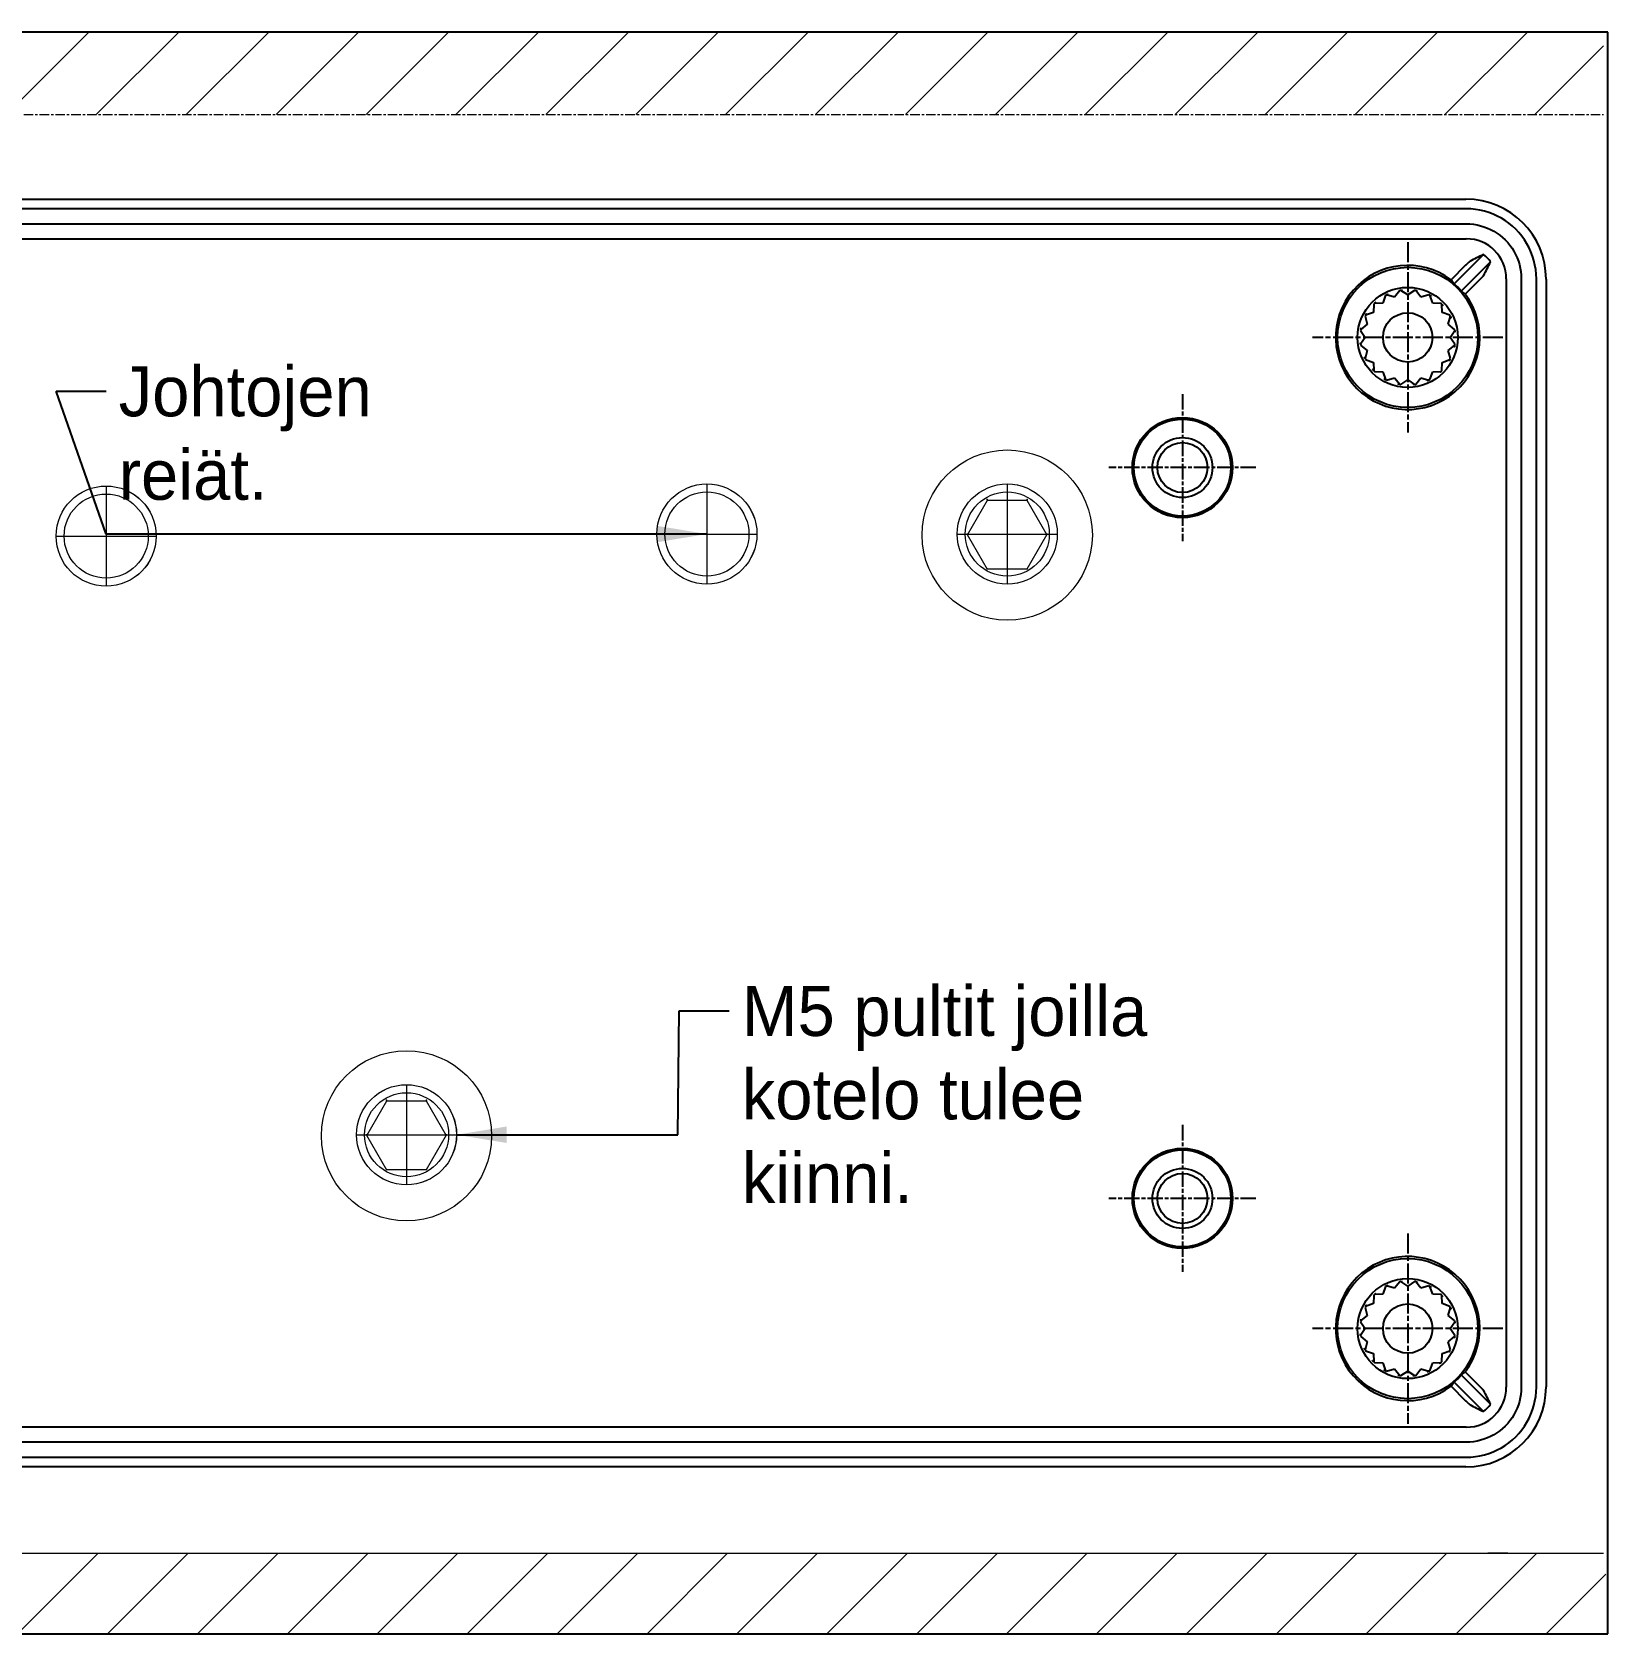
# Model space of a CAD drawing. Header units: millimetres. Extents: x -784753 to 2894, y -738 to 77802.
# Drawn here: x 1931 to 2009.7, y 107.3 to 187.3 of the extents above; entities that cross this region are included whole.
import ezdxf

# ---------------------------------------------------------------- set-up
doc = ezdxf.new("R2010")
doc.units = ezdxf.units.MM
doc.linetypes.add('CHAIN', pattern=[0.7087, 0.4724, -0.0591, 0.1181, -0.0591])
doc.layers.add('Comments', color=50, linetype='Continuous')
doc.layers.add('Hatch (ANSI)', color=9, linetype='Continuous', lineweight=9)
doc.dimstyles.new('ISO-25', dxfattribs={"dimtxt": 2.5, "dimasz": 2.5, "dimexe": 1.25, "dimexo": 0.625, "dimtad": 1, "dimtxsty": 'Standard', "dimcen": 2.5, "dimadec": 0, "dimazin": 0, "dimtfac": 1, "dimtmove": 0, "dimatfit": 3, "dimfxl": 0, "dimarcsym": 0})

# ---------------------------------------------------------------- blocks, each defined once
blk = doc.blocks.new('HAMMOND-1591XXBTBU-TOPS')
for p, q in [((991.299, 32.058), (1097.12, 32.058)), ((1097.137, 31.575), (991.281, 31.575)), ((991.284, 30.824), (1097.135, 30.824)), ((991.284, 30.074), (1097.135, 30.074)), ((1096.523, 27.825), (1097.989, 29.291)), ((1098.351, 28.93), (1096.885, 27.464)), ((1096.375, 28.023), (1097.119, 28.767)), ((1097.826, 28.06), (1097.082, 27.316)), ((1099.133, 28.075), (1099.133, -27.276)), ((1099.883, 28.075), (1099.883, -27.276)), ((1100.635, -27.278), (1100.635, 28.078)), ((1101.117, 28.06), (1101.117, -27.261)), ((1093.106, 27.253), (1092.963, 26.866)), ((1093.554, 27.167), (1093.156, 27.279)), ((1093.81, 27.491), (1093.554, 27.167)), ((1094.209, 27.271), (1093.866, 27.5)), ((1094.553, 27.5), (1094.209, 27.271)), ((1094.865, 27.167), (1094.609, 27.491)), ((1095.262, 27.279), (1094.865, 27.167)), ((1095.456, 26.866), (1095.313, 27.253)), ((1092.51, 26.809), (1092.493, 26.396)), ((1092.963, 26.866), (1092.55, 26.849)), ((1095.868, 26.849), (1095.456, 26.866)), ((1095.925, 26.396), (1095.908, 26.809)), ((1092.192, 25.805), (1091.868, 25.549)), ((1092.081, 26.203), (1092.192, 25.805)), ((1092.493, 26.396), (1092.106, 26.253)), ((1096.312, 26.253), (1095.925, 26.396)), ((1096.226, 25.805), (1096.338, 26.203)), ((1096.55, 25.549), (1096.226, 25.805)), ((1091.859, 25.493), (1092.088, 25.15)), ((1092.088, 25.15), (1091.859, 24.806)), ((1096.33, 25.15), (1096.559, 25.493)), ((1096.559, 24.806), (1096.33, 25.15)), ((1091.868, 24.75), (1092.192, 24.494)), ((1092.192, 24.494), (1092.081, 24.097)), ((1092.106, 24.046), (1092.493, 23.903)), ((1095.925, 23.903), (1096.312, 24.046)), ((1096.226, 24.494), (1096.55, 24.75)), ((1096.338, 24.097), (1096.226, 24.494)), ((1092.493, 23.903), (1092.51, 23.491)), ((1092.55, 23.451), (1092.963, 23.434)), ((1092.963, 23.434), (1093.106, 23.047)), ((1095.313, 23.047), (1095.456, 23.434)), ((1095.456, 23.434), (1095.868, 23.451)), ((1095.908, 23.491), (1095.925, 23.903)), ((1093.156, 23.021), (1093.554, 23.133)), ((1093.554, 23.133), (1093.81, 22.809)), ((1093.866, 22.8), (1094.209, 23.029)), ((1094.209, 23.029), (1094.553, 22.8)), ((1094.609, 22.809), (1094.865, 23.133)), ((1094.865, 23.133), (1095.262, 23.021)), ((1093.106, -22.247), (1092.963, -22.634)), ((1093.554, -22.333), (1093.156, -22.221)), ((1093.81, -22.009), (1093.554, -22.333)), ((1094.209, -22.229), (1093.866, -22)), ((1094.553, -22), (1094.209, -22.229)), ((1094.865, -22.333), (1094.609, -22.009)), ((1095.262, -22.221), (1094.865, -22.333)), ((1095.456, -22.634), (1095.313, -22.247)), ((1092.493, -23.104), (1092.106, -23.247)), ((1092.51, -22.691), (1092.493, -23.104)), ((1092.963, -22.634), (1092.55, -22.651)), ((1095.868, -22.651), (1095.456, -22.634)), ((1095.925, -23.104), (1095.908, -22.691)), ((1096.312, -23.247), (1095.925, -23.104)), ((1092.192, -23.695), (1091.868, -23.951)), ((1092.081, -23.297), (1092.192, -23.695)), ((1096.226, -23.695), (1096.338, -23.297)), ((1096.55, -23.951), (1096.226, -23.695)), ((1091.859, -24.007), (1092.088, -24.35)), ((1092.088, -24.35), (1091.859, -24.694)), ((1091.868, -24.75), (1092.192, -25.006)), ((1096.226, -25.006), (1096.55, -24.75)), ((1096.33, -24.35), (1096.559, -24.007)), ((1096.559, -24.694), (1096.33, -24.35)), ((1092.192, -25.006), (1092.081, -25.403)), ((1092.106, -25.454), (1092.493, -25.597)), ((1092.493, -25.597), (1092.51, -26.009)), ((1095.908, -26.009), (1095.925, -25.597)), ((1095.925, -25.597), (1096.312, -25.454)), ((1096.338, -25.403), (1096.226, -25.006)), ((1092.55, -26.049), (1092.963, -26.066)), ((1092.963, -26.066), (1093.106, -26.453)), ((1093.156, -26.479), (1093.554, -26.367)), ((1093.554, -26.367), (1093.81, -26.691)), ((1094.609, -26.691), (1094.865, -26.367)), ((1094.865, -26.367), (1095.262, -26.479)), ((1095.313, -26.453), (1095.456, -26.066)), ((1095.456, -26.066), (1095.868, -26.049)), ((1093.866, -26.7), (1094.209, -26.471)), ((1094.209, -26.471), (1094.553, -26.7)), ((1097.989, -28.492), (1096.523, -27.026)), ((1096.885, -26.664), (1098.351, -28.13)), ((1097.082, -26.516), (1097.826, -27.26)), ((1097.119, -27.967), (1096.375, -27.223)), ((1097.135, -29.274), (991.284, -29.274)), ((1097.135, -30.024), (991.284, -30.024)), ((991.281, -30.776), (1097.137, -30.776)), ((1097.12, -31.258), (991.299, -31.258))]:
    blk.add_line(p, q)
at = {"linetype": 'CHAIN', "ltscale": 2.110896}
for p, q in [((1094.209, 29.9), (1094.209, 20.4)), ((1098.959, 25.15), (1089.459, 25.15)), ((1094.209, -19.6), (1094.209, -29.1)), ((1098.959, -24.35), (1089.459, -24.35))]:
    blk.add_line(p, q, dxfattribs=at)
at = {"linetype": 'CHAIN', "ltscale": 1.631568}
for p, q in [((1082.959, 22.321), (1082.959, 14.979)), ((1086.631, 18.65), (1079.288, 18.65)), ((1082.959, -14.179), (1082.959, -21.522)), ((1086.631, -17.85), (1079.288, -17.85))]:
    blk.add_line(p, q, dxfattribs=at)
at = {"color": 0, "lineweight": 0}
for p, q in [((1029.209, 17.728), (1029.209, 12.728)), ((1059.209, 17.83), (1059.209, 12.83)), ((1074.209, 17.83), (1074.209, 12.83)), ((1026.709, 15.228), (1031.709, 15.228)), ((1056.709, 15.33), (1061.709, 15.33)), ((1071.709, 15.33), (1076.709, 15.33)), ((1044.209, -12.17), (1044.209, -17.17)), ((1041.709, -14.67), (1046.709, -14.67))]:
    blk.add_line(p, q, dxfattribs=at)
at = {"flags": 128}
for points in [[(1100.635, 28.078), (1100.627, 28.306), (1100.604, 28.534), (1100.565, 28.76), (1100.513, 28.983), (1100.445, 29.202), (1100.365, 29.416), (1100.27, 29.625), (1100.163, 29.827), (1100.043, 30.021), (1099.91, 30.207), (1099.766, 30.384), (1099.611, 30.551), (1099.444, 30.707), (1099.267, 30.851), (1099.081, 30.983), (1098.886, 31.103), (1098.684, 31.211), (1098.475, 31.305), (1098.261, 31.386), (1098.042, 31.453), (1097.819, 31.506), (1097.594, 31.544), (1097.366, 31.567), (1097.137, 31.575)], [(1097.135, 30.824), (1097.314, 30.818), (1097.493, 30.8), (1097.671, 30.769), (1097.846, 30.728), (1098.018, 30.675), (1098.186, 30.612), (1098.35, 30.538), (1098.509, 30.453), (1098.662, 30.359), (1098.808, 30.255), (1098.947, 30.141), (1099.079, 30.019), (1099.201, 29.888), (1099.314, 29.749), (1099.418, 29.602), (1099.513, 29.45), (1099.597, 29.291), (1099.671, 29.127), (1099.735, 28.958), (1099.787, 28.786), (1099.829, 28.611), (1099.859, 28.434), (1099.877, 28.255), (1099.883, 28.075)], [(1097.119, 28.767), (1097.131, 28.778), (1097.142, 28.79), (1097.153, 28.801), (1097.165, 28.812), (1097.176, 28.823), (1097.187, 28.834), (1097.197, 28.844), (1097.208, 28.855), (1097.218, 28.865), (1097.228, 28.874), (1097.237, 28.883), (1097.246, 28.892), (1097.254, 28.9), (1097.262, 28.907), (1097.269, 28.915), (1097.276, 28.921), (1097.282, 28.927), (1097.288, 28.932), (1097.293, 28.936), (1097.297, 28.94), (1097.3, 28.943), (1097.303, 28.945), (1097.305, 28.947), (1097.306, 28.948)], [(1098.007, 28.247), (1098.007, 28.245), (1098.005, 28.243), (1098.003, 28.241), (1098, 28.237), (1097.996, 28.233), (1097.991, 28.228), (1097.986, 28.223), (1097.98, 28.217), (1097.974, 28.21), (1097.967, 28.203), (1097.959, 28.195), (1097.951, 28.186), (1097.943, 28.177), (1097.934, 28.168), (1097.924, 28.158), (1097.914, 28.148), (1097.904, 28.138), (1097.893, 28.127), (1097.883, 28.116), (1097.872, 28.105), (1097.86, 28.094), (1097.849, 28.083), (1097.838, 28.071), (1097.826, 28.06)], [(1093.156, 27.279), (1093.159, 27.28), (1093.162, 27.282), (1093.166, 27.283), (1093.169, 27.284), (1093.172, 27.286), (1093.175, 27.287), (1093.178, 27.289), (1093.181, 27.29), (1093.184, 27.292), (1093.187, 27.293), (1093.19, 27.295), (1093.193, 27.296), (1093.196, 27.298), (1093.199, 27.299), (1093.202, 27.301), (1093.205, 27.302), (1093.208, 27.303), (1093.211, 27.305), (1093.214, 27.306), (1093.218, 27.308), (1093.221, 27.309), (1093.224, 27.31), (1093.227, 27.312), (1093.23, 27.313)], [(1093.866, 27.5), (1093.869, 27.5), (1093.872, 27.501), (1093.876, 27.501), (1093.879, 27.502), (1093.883, 27.502), (1093.886, 27.503), (1093.889, 27.503), (1093.893, 27.503), (1093.896, 27.504), (1093.899, 27.504), (1093.903, 27.505), (1093.906, 27.505), (1093.909, 27.506), (1093.913, 27.506), (1093.916, 27.506), (1093.919, 27.507), (1093.923, 27.507), (1093.926, 27.508), (1093.93, 27.508), (1093.933, 27.509), (1093.936, 27.509), (1093.94, 27.509), (1093.943, 27.51), (1093.946, 27.51)], [(1094.609, 27.491), (1094.612, 27.49), (1094.615, 27.49), (1094.619, 27.489), (1094.622, 27.489), (1094.625, 27.488), (1094.629, 27.487), (1094.632, 27.487), (1094.635, 27.486), (1094.639, 27.486), (1094.642, 27.485), (1094.645, 27.484), (1094.649, 27.484), (1094.652, 27.483), (1094.655, 27.482), (1094.659, 27.482), (1094.662, 27.481), (1094.665, 27.48), (1094.669, 27.48), (1094.672, 27.479), (1094.675, 27.478), (1094.679, 27.478), (1094.682, 27.477), (1094.685, 27.476), (1094.689, 27.476)], [(1095.313, 27.253), (1095.316, 27.251), (1095.319, 27.25), (1095.322, 27.248), (1095.325, 27.246), (1095.328, 27.245), (1095.331, 27.243), (1095.334, 27.242), (1095.337, 27.24), (1095.34, 27.238), (1095.342, 27.237), (1095.345, 27.235), (1095.348, 27.234), (1095.351, 27.232), (1095.354, 27.23), (1095.357, 27.229), (1095.36, 27.227), (1095.363, 27.225), (1095.366, 27.224), (1095.369, 27.222), (1095.372, 27.22), (1095.375, 27.219), (1095.378, 27.217), (1095.381, 27.215), (1095.384, 27.214)], [(1092.55, 26.849), (1092.553, 26.851), (1092.555, 26.854), (1092.557, 26.856), (1092.56, 26.858), (1092.562, 26.861), (1092.565, 26.863), (1092.567, 26.865), (1092.57, 26.868), (1092.572, 26.87), (1092.575, 26.872), (1092.577, 26.875), (1092.579, 26.877), (1092.582, 26.879), (1092.584, 26.882), (1092.587, 26.884), (1092.589, 26.886), (1092.592, 26.889), (1092.594, 26.891), (1092.597, 26.893), (1092.599, 26.896), (1092.602, 26.898), (1092.604, 26.9), (1092.607, 26.902), (1092.609, 26.905)], [(1095.908, 26.809), (1095.911, 26.807), (1095.913, 26.804), (1095.916, 26.802), (1095.918, 26.799), (1095.92, 26.797), (1095.923, 26.794), (1095.925, 26.792), (1095.927, 26.789), (1095.93, 26.787), (1095.932, 26.785), (1095.934, 26.782), (1095.937, 26.78), (1095.939, 26.777), (1095.941, 26.775), (1095.944, 26.772), (1095.946, 26.77), (1095.948, 26.767), (1095.951, 26.765), (1095.953, 26.762), (1095.955, 26.76), (1095.957, 26.757), (1095.96, 26.755), (1095.962, 26.752), (1095.964, 26.75)], [(1091.868, 25.549), (1091.869, 25.553), (1091.869, 25.556), (1091.87, 25.559), (1091.871, 25.563), (1091.871, 25.566), (1091.872, 25.569), (1091.872, 25.573), (1091.873, 25.576), (1091.874, 25.579), (1091.874, 25.583), (1091.875, 25.586), (1091.875, 25.589), (1091.876, 25.593), (1091.877, 25.596), (1091.877, 25.599), (1091.878, 25.603), (1091.879, 25.606), (1091.879, 25.609), (1091.88, 25.612), (1091.881, 25.616), (1091.881, 25.619), (1091.882, 25.622), (1091.883, 25.626), (1091.883, 25.629)], [(1092.106, 26.253), (1092.108, 26.256), (1092.109, 26.259), (1092.111, 26.262), (1092.113, 26.265), (1092.114, 26.268), (1092.116, 26.271), (1092.117, 26.274), (1092.119, 26.277), (1092.121, 26.28), (1092.122, 26.283), (1092.124, 26.286), (1092.125, 26.289), (1092.127, 26.292), (1092.129, 26.295), (1092.13, 26.298), (1092.132, 26.301), (1092.134, 26.304), (1092.135, 26.307), (1092.137, 26.31), (1092.139, 26.313), (1092.14, 26.316), (1092.142, 26.319), (1092.144, 26.321), (1092.145, 26.324)], [(1096.338, 26.203), (1096.34, 26.2), (1096.341, 26.197), (1096.343, 26.194), (1096.344, 26.19), (1096.345, 26.187), (1096.347, 26.184), (1096.348, 26.181), (1096.35, 26.178), (1096.351, 26.175), (1096.353, 26.172), (1096.354, 26.169), (1096.356, 26.166), (1096.357, 26.163), (1096.359, 26.16), (1096.36, 26.157), (1096.362, 26.154), (1096.363, 26.151), (1096.364, 26.148), (1096.366, 26.145), (1096.367, 26.142), (1096.369, 26.138), (1096.37, 26.135), (1096.371, 26.132), (1096.373, 26.129)], [(1091.859, 24.806), (1091.859, 24.81), (1091.858, 24.813), (1091.858, 24.816), (1091.857, 24.82), (1091.857, 24.823), (1091.857, 24.826), (1091.856, 24.83), (1091.856, 24.833), (1091.855, 24.836), (1091.855, 24.84), (1091.854, 24.843), (1091.854, 24.846), (1091.853, 24.85), (1091.853, 24.853), (1091.853, 24.857), (1091.852, 24.86), (1091.852, 24.863), (1091.851, 24.867), (1091.851, 24.87), (1091.851, 24.873), (1091.85, 24.877), (1091.85, 24.88), (1091.849, 24.883), (1091.849, 24.887)], [(1096.559, 25.493), (1096.56, 25.49), (1096.56, 25.487), (1096.561, 25.483), (1096.561, 25.48), (1096.562, 25.477), (1096.562, 25.473), (1096.563, 25.47), (1096.563, 25.466), (1096.563, 25.463), (1096.564, 25.46), (1096.564, 25.456), (1096.565, 25.453), (1096.565, 25.45), (1096.566, 25.446), (1096.566, 25.443), (1096.566, 25.44), (1096.567, 25.436), (1096.567, 25.433), (1096.568, 25.429), (1096.568, 25.426), (1096.568, 25.423), (1096.569, 25.419), (1096.569, 25.416), (1096.57, 25.413)], [(1092.081, 24.097), (1092.079, 24.1), (1092.078, 24.103), (1092.076, 24.106), (1092.075, 24.109), (1092.073, 24.112), (1092.072, 24.115), (1092.07, 24.118), (1092.069, 24.121), (1092.067, 24.124), (1092.066, 24.127), (1092.064, 24.13), (1092.063, 24.133), (1092.061, 24.137), (1092.06, 24.14), (1092.058, 24.143), (1092.057, 24.146), (1092.056, 24.149), (1092.054, 24.152), (1092.053, 24.155), (1092.051, 24.158), (1092.05, 24.161), (1092.049, 24.164), (1092.047, 24.167), (1092.046, 24.17)], [(1096.312, 24.046), (1096.311, 24.043), (1096.309, 24.04), (1096.308, 24.037), (1096.306, 24.034), (1096.304, 24.031), (1096.303, 24.028), (1096.301, 24.025), (1096.3, 24.023), (1096.298, 24.02), (1096.296, 24.017), (1096.295, 24.014), (1096.293, 24.011), (1096.292, 24.008), (1096.29, 24.005), (1096.288, 24.002), (1096.287, 23.999), (1096.285, 23.996), (1096.283, 23.993), (1096.282, 23.99), (1096.28, 23.987), (1096.278, 23.984), (1096.277, 23.981), (1096.275, 23.978), (1096.273, 23.975)], [(1096.55, 24.75), (1096.55, 24.747), (1096.549, 24.744), (1096.549, 24.74), (1096.548, 24.737), (1096.547, 24.734), (1096.547, 24.73), (1096.546, 24.727), (1096.546, 24.724), (1096.545, 24.72), (1096.544, 24.717), (1096.544, 24.714), (1096.543, 24.71), (1096.543, 24.707), (1096.542, 24.704), (1096.541, 24.7), (1096.541, 24.697), (1096.54, 24.694), (1096.539, 24.69), (1096.539, 24.687), (1096.538, 24.684), (1096.537, 24.68), (1096.537, 24.677), (1096.536, 24.674), (1096.535, 24.67)], [(1092.51, 23.491), (1092.508, 23.493), (1092.505, 23.495), (1092.503, 23.498), (1092.501, 23.5), (1092.498, 23.503), (1092.496, 23.505), (1092.494, 23.508), (1092.491, 23.51), (1092.489, 23.513), (1092.487, 23.515), (1092.484, 23.517), (1092.482, 23.52), (1092.48, 23.522), (1092.477, 23.525), (1092.475, 23.527), (1092.473, 23.53), (1092.47, 23.532), (1092.468, 23.535), (1092.466, 23.537), (1092.463, 23.54), (1092.461, 23.542), (1092.459, 23.545), (1092.457, 23.547), (1092.454, 23.55)], [(1095.868, 23.451), (1095.866, 23.448), (1095.864, 23.446), (1095.861, 23.443), (1095.859, 23.441), (1095.856, 23.439), (1095.854, 23.436), (1095.851, 23.434), (1095.849, 23.432), (1095.847, 23.429), (1095.844, 23.427), (1095.842, 23.425), (1095.839, 23.422), (1095.837, 23.42), (1095.834, 23.418), (1095.832, 23.415), (1095.829, 23.413), (1095.827, 23.411), (1095.824, 23.409), (1095.822, 23.406), (1095.819, 23.404), (1095.817, 23.402), (1095.814, 23.399), (1095.812, 23.397), (1095.809, 23.395)], [(1093.106, 23.047), (1093.103, 23.048), (1093.1, 23.05), (1093.097, 23.051), (1093.094, 23.053), (1093.091, 23.055), (1093.088, 23.056), (1093.085, 23.058), (1093.082, 23.059), (1093.079, 23.061), (1093.076, 23.063), (1093.073, 23.064), (1093.07, 23.066), (1093.067, 23.068), (1093.064, 23.069), (1093.061, 23.071), (1093.058, 23.072), (1093.055, 23.074), (1093.052, 23.076), (1093.049, 23.077), (1093.046, 23.079), (1093.043, 23.081), (1093.041, 23.082), (1093.038, 23.084), (1093.035, 23.086)], [(1093.81, 22.809), (1093.806, 22.809), (1093.803, 22.81), (1093.8, 22.81), (1093.796, 22.811), (1093.793, 22.812), (1093.79, 22.812), (1093.786, 22.813), (1093.783, 22.813), (1093.78, 22.814), (1093.776, 22.815), (1093.773, 22.815), (1093.77, 22.816), (1093.766, 22.817), (1093.763, 22.817), (1093.76, 22.818), (1093.757, 22.818), (1093.753, 22.819), (1093.75, 22.82), (1093.747, 22.82), (1093.743, 22.821), (1093.74, 22.822), (1093.737, 22.822), (1093.733, 22.823), (1093.73, 22.824)], [(1094.553, 22.8), (1094.549, 22.799), (1094.546, 22.799), (1094.543, 22.798), (1094.539, 22.798), (1094.536, 22.797), (1094.533, 22.797), (1094.529, 22.797), (1094.526, 22.796), (1094.523, 22.796), (1094.519, 22.795), (1094.516, 22.795), (1094.513, 22.794), (1094.509, 22.794), (1094.506, 22.793), (1094.502, 22.793), (1094.499, 22.793), (1094.496, 22.792), (1094.492, 22.792), (1094.489, 22.791), (1094.486, 22.791), (1094.482, 22.791), (1094.479, 22.79), (1094.476, 22.79), (1094.472, 22.789)], [(1095.262, 23.021), (1095.259, 23.02), (1095.256, 23.018), (1095.253, 23.017), (1095.25, 23.015), (1095.247, 23.014), (1095.244, 23.012), (1095.241, 23.011), (1095.238, 23.009), (1095.235, 23.008), (1095.232, 23.006), (1095.229, 23.005), (1095.226, 23.003), (1095.223, 23.002), (1095.219, 23), (1095.216, 22.999), (1095.213, 22.998), (1095.21, 22.996), (1095.207, 22.995), (1095.204, 22.993), (1095.201, 22.992), (1095.198, 22.99), (1095.195, 22.989), (1095.192, 22.988), (1095.189, 22.986)], [(1093.156, -22.221), (1093.159, -22.22), (1093.162, -22.218), (1093.166, -22.217), (1093.169, -22.216), (1093.172, -22.214), (1093.175, -22.213), (1093.178, -22.211), (1093.181, -22.21), (1093.184, -22.208), (1093.187, -22.207), (1093.19, -22.205), (1093.193, -22.204), (1093.196, -22.202), (1093.199, -22.201), (1093.202, -22.199), (1093.205, -22.198), (1093.208, -22.197), (1093.211, -22.195), (1093.214, -22.194), (1093.218, -22.192), (1093.221, -22.191), (1093.224, -22.19), (1093.227, -22.188), (1093.23, -22.187)], [(1093.866, -22), (1093.869, -22), (1093.872, -21.999), (1093.876, -21.999), (1093.879, -21.998), (1093.883, -21.998), (1093.886, -21.997), (1093.889, -21.997), (1093.893, -21.997), (1093.896, -21.996), (1093.899, -21.996), (1093.903, -21.995), (1093.906, -21.995), (1093.909, -21.994), (1093.913, -21.994), (1093.916, -21.994), (1093.919, -21.993), (1093.923, -21.993), (1093.926, -21.992), (1093.93, -21.992), (1093.933, -21.991), (1093.936, -21.991), (1093.94, -21.991), (1093.943, -21.99), (1093.946, -21.99)], [(1094.609, -22.009), (1094.612, -22.01), (1094.615, -22.01), (1094.619, -22.011), (1094.622, -22.011), (1094.625, -22.012), (1094.629, -22.013), (1094.632, -22.013), (1094.635, -22.014), (1094.639, -22.014), (1094.642, -22.015), (1094.645, -22.016), (1094.649, -22.016), (1094.652, -22.017), (1094.655, -22.018), (1094.659, -22.018), (1094.662, -22.019), (1094.665, -22.02), (1094.669, -22.02), (1094.672, -22.021), (1094.675, -22.022), (1094.679, -22.022), (1094.682, -22.023), (1094.685, -22.024), (1094.689, -22.024)], [(1095.313, -22.247), (1095.316, -22.249), (1095.319, -22.25), (1095.322, -22.252), (1095.325, -22.254), (1095.328, -22.255), (1095.331, -22.257), (1095.334, -22.258), (1095.337, -22.26), (1095.34, -22.262), (1095.342, -22.263), (1095.345, -22.265), (1095.348, -22.266), (1095.351, -22.268), (1095.354, -22.27), (1095.357, -22.271), (1095.36, -22.273), (1095.363, -22.275), (1095.366, -22.276), (1095.369, -22.278), (1095.372, -22.28), (1095.375, -22.281), (1095.378, -22.283), (1095.381, -22.285), (1095.384, -22.286)], [(1092.106, -23.247), (1092.108, -23.244), (1092.109, -23.241), (1092.111, -23.238), (1092.113, -23.235), (1092.114, -23.232), (1092.116, -23.229), (1092.117, -23.226), (1092.119, -23.223), (1092.121, -23.22), (1092.122, -23.217), (1092.124, -23.214), (1092.125, -23.211), (1092.127, -23.208), (1092.129, -23.205), (1092.13, -23.202), (1092.132, -23.199), (1092.134, -23.196), (1092.135, -23.193), (1092.137, -23.19), (1092.139, -23.187), (1092.14, -23.184), (1092.142, -23.181), (1092.144, -23.179), (1092.145, -23.176)], [(1092.55, -22.651), (1092.553, -22.649), (1092.555, -22.646), (1092.557, -22.644), (1092.56, -22.642), (1092.562, -22.639), (1092.565, -22.637), (1092.567, -22.635), (1092.57, -22.632), (1092.572, -22.63), (1092.575, -22.628), (1092.577, -22.625), (1092.579, -22.623), (1092.582, -22.621), (1092.584, -22.618), (1092.587, -22.616), (1092.589, -22.614), (1092.592, -22.611), (1092.594, -22.609), (1092.597, -22.607), (1092.599, -22.604), (1092.602, -22.602), (1092.604, -22.6), (1092.607, -22.598), (1092.609, -22.595)], [(1095.908, -22.691), (1095.911, -22.693), (1095.913, -22.696), (1095.916, -22.698), (1095.918, -22.701), (1095.92, -22.703), (1095.923, -22.706), (1095.925, -22.708), (1095.927, -22.711), (1095.93, -22.713), (1095.932, -22.715), (1095.934, -22.718), (1095.937, -22.72), (1095.939, -22.723), (1095.941, -22.725), (1095.944, -22.728), (1095.946, -22.73), (1095.948, -22.733), (1095.951, -22.735), (1095.953, -22.738), (1095.955, -22.74), (1095.957, -22.743), (1095.96, -22.745), (1095.962, -22.748), (1095.964, -22.75)], [(1091.868, -23.951), (1091.869, -23.947), (1091.869, -23.944), (1091.87, -23.941), (1091.871, -23.937), (1091.871, -23.934), (1091.872, -23.931), (1091.872, -23.927), (1091.873, -23.924), (1091.874, -23.921), (1091.874, -23.917), (1091.875, -23.914), (1091.875, -23.911), (1091.876, -23.907), (1091.877, -23.904), (1091.877, -23.901), (1091.878, -23.897), (1091.879, -23.894), (1091.879, -23.891), (1091.88, -23.888), (1091.881, -23.884), (1091.881, -23.881), (1091.882, -23.878), (1091.883, -23.874), (1091.883, -23.871)], [(1096.338, -23.297), (1096.34, -23.3), (1096.341, -23.303), (1096.343, -23.306), (1096.344, -23.31), (1096.345, -23.313), (1096.347, -23.316), (1096.348, -23.319), (1096.35, -23.322), (1096.351, -23.325), (1096.353, -23.328), (1096.354, -23.331), (1096.356, -23.334), (1096.357, -23.337), (1096.359, -23.34), (1096.36, -23.343), (1096.362, -23.346), (1096.363, -23.349), (1096.364, -23.352), (1096.366, -23.355), (1096.367, -23.358), (1096.369, -23.362), (1096.37, -23.365), (1096.371, -23.368), (1096.373, -23.371)], [(1091.859, -24.694), (1091.859, -24.69), (1091.858, -24.687), (1091.858, -24.684), (1091.857, -24.68), (1091.857, -24.677), (1091.857, -24.674), (1091.856, -24.67), (1091.856, -24.667), (1091.855, -24.664), (1091.855, -24.66), (1091.854, -24.657), (1091.854, -24.654), (1091.853, -24.65), (1091.853, -24.647), (1091.853, -24.643), (1091.852, -24.64), (1091.852, -24.637), (1091.851, -24.633), (1091.851, -24.63), (1091.851, -24.627), (1091.85, -24.623), (1091.85, -24.62), (1091.849, -24.617), (1091.849, -24.613)], [(1096.55, -24.75), (1096.55, -24.753), (1096.549, -24.756), (1096.549, -24.76), (1096.548, -24.763), (1096.547, -24.766), (1096.547, -24.77), (1096.546, -24.773), (1096.546, -24.776), (1096.545, -24.78), (1096.544, -24.783), (1096.544, -24.786), (1096.543, -24.79), (1096.543, -24.793), (1096.542, -24.796), (1096.541, -24.8), (1096.541, -24.803), (1096.54, -24.806), (1096.539, -24.81), (1096.539, -24.813), (1096.538, -24.816), (1096.537, -24.82), (1096.537, -24.823), (1096.536, -24.826), (1096.535, -24.83)], [(1096.559, -24.007), (1096.56, -24.01), (1096.56, -24.013), (1096.561, -24.017), (1096.561, -24.02), (1096.562, -24.023), (1096.562, -24.027), (1096.563, -24.03), (1096.563, -24.034), (1096.563, -24.037), (1096.564, -24.04), (1096.564, -24.044), (1096.565, -24.047), (1096.565, -24.05), (1096.566, -24.054), (1096.566, -24.057), (1096.566, -24.06), (1096.567, -24.064), (1096.567, -24.067), (1096.568, -24.071), (1096.568, -24.074), (1096.568, -24.077), (1096.569, -24.081), (1096.569, -24.084), (1096.57, -24.087)], [(1092.081, -25.403), (1092.079, -25.4), (1092.078, -25.397), (1092.076, -25.394), (1092.075, -25.391), (1092.073, -25.388), (1092.072, -25.385), (1092.07, -25.382), (1092.069, -25.379), (1092.067, -25.376), (1092.066, -25.373), (1092.064, -25.37), (1092.063, -25.367), (1092.061, -25.363), (1092.06, -25.36), (1092.058, -25.357), (1092.057, -25.354), (1092.056, -25.351), (1092.054, -25.348), (1092.053, -25.345), (1092.051, -25.342), (1092.05, -25.339), (1092.049, -25.336), (1092.047, -25.333), (1092.046, -25.33)], [(1096.312, -25.454), (1096.311, -25.457), (1096.309, -25.46), (1096.308, -25.463), (1096.306, -25.466), (1096.304, -25.469), (1096.303, -25.472), (1096.301, -25.475), (1096.3, -25.477), (1096.298, -25.48), (1096.296, -25.483), (1096.295, -25.486), (1096.293, -25.489), (1096.292, -25.492), (1096.29, -25.495), (1096.288, -25.498), (1096.287, -25.501), (1096.285, -25.504), (1096.283, -25.507), (1096.282, -25.51), (1096.28, -25.513), (1096.278, -25.516), (1096.277, -25.519), (1096.275, -25.522), (1096.273, -25.525)], [(1092.51, -26.009), (1092.508, -26.007), (1092.505, -26.005), (1092.503, -26.002), (1092.501, -26), (1092.498, -25.997), (1092.496, -25.995), (1092.494, -25.992), (1092.491, -25.99), (1092.489, -25.987), (1092.487, -25.985), (1092.484, -25.983), (1092.482, -25.98), (1092.48, -25.978), (1092.477, -25.975), (1092.475, -25.973), (1092.473, -25.97), (1092.47, -25.968), (1092.468, -25.965), (1092.466, -25.963), (1092.463, -25.96), (1092.461, -25.958), (1092.459, -25.955), (1092.457, -25.953), (1092.454, -25.95)], [(1095.868, -26.049), (1095.866, -26.052), (1095.864, -26.054), (1095.861, -26.057), (1095.859, -26.059), (1095.856, -26.061), (1095.854, -26.064), (1095.851, -26.066), (1095.849, -26.068), (1095.847, -26.071), (1095.844, -26.073), (1095.842, -26.075), (1095.839, -26.078), (1095.837, -26.08), (1095.834, -26.082), (1095.832, -26.085), (1095.829, -26.087), (1095.827, -26.089), (1095.824, -26.091), (1095.822, -26.094), (1095.819, -26.096), (1095.817, -26.098), (1095.814, -26.101), (1095.812, -26.103), (1095.809, -26.105)], [(1093.106, -26.453), (1093.103, -26.452), (1093.1, -26.45), (1093.097, -26.449), (1093.094, -26.447), (1093.091, -26.445), (1093.088, -26.444), (1093.085, -26.442), (1093.082, -26.441), (1093.079, -26.439), (1093.076, -26.437), (1093.073, -26.436), (1093.07, -26.434), (1093.067, -26.432), (1093.064, -26.431), (1093.061, -26.429), (1093.058, -26.428), (1093.055, -26.426), (1093.052, -26.424), (1093.049, -26.423), (1093.046, -26.421), (1093.043, -26.419), (1093.041, -26.418), (1093.038, -26.416), (1093.035, -26.414)], [(1093.81, -26.691), (1093.806, -26.691), (1093.803, -26.69), (1093.8, -26.69), (1093.796, -26.689), (1093.793, -26.688), (1093.79, -26.688), (1093.786, -26.687), (1093.783, -26.687), (1093.78, -26.686), (1093.776, -26.685), (1093.773, -26.685), (1093.77, -26.684), (1093.766, -26.683), (1093.763, -26.683), (1093.76, -26.682), (1093.757, -26.682), (1093.753, -26.681), (1093.75, -26.68), (1093.747, -26.68), (1093.743, -26.679), (1093.74, -26.678), (1093.737, -26.678), (1093.733, -26.677), (1093.73, -26.676)], [(1094.553, -26.7), (1094.549, -26.701), (1094.546, -26.701), (1094.543, -26.702), (1094.539, -26.702), (1094.536, -26.703), (1094.533, -26.703), (1094.529, -26.703), (1094.526, -26.704), (1094.523, -26.704), (1094.519, -26.705), (1094.516, -26.705), (1094.513, -26.706), (1094.509, -26.706), (1094.506, -26.707), (1094.502, -26.707), (1094.499, -26.707), (1094.496, -26.708), (1094.492, -26.708), (1094.489, -26.709), (1094.486, -26.709), (1094.482, -26.709), (1094.479, -26.71), (1094.476, -26.71), (1094.472, -26.711)], [(1095.262, -26.479), (1095.259, -26.48), (1095.256, -26.482), (1095.253, -26.483), (1095.25, -26.485), (1095.247, -26.486), (1095.244, -26.488), (1095.241, -26.489), (1095.238, -26.491), (1095.235, -26.492), (1095.232, -26.494), (1095.229, -26.495), (1095.226, -26.497), (1095.223, -26.498), (1095.219, -26.5), (1095.216, -26.501), (1095.213, -26.502), (1095.21, -26.504), (1095.207, -26.505), (1095.204, -26.507), (1095.201, -26.508), (1095.198, -26.51), (1095.195, -26.511), (1095.192, -26.512), (1095.189, -26.514)], [(1097.306, -28.148), (1097.305, -28.148), (1097.303, -28.146), (1097.3, -28.144), (1097.297, -28.141), (1097.293, -28.137), (1097.288, -28.132), (1097.282, -28.127), (1097.276, -28.121), (1097.269, -28.115), (1097.262, -28.108), (1097.254, -28.1), (1097.246, -28.092), (1097.237, -28.084), (1097.228, -28.074), (1097.218, -28.065), (1097.208, -28.055), (1097.197, -28.045), (1097.187, -28.034), (1097.176, -28.024), (1097.165, -28.013), (1097.153, -28.001), (1097.142, -27.99), (1097.131, -27.979), (1097.119, -27.967)], [(1099.883, -27.276), (1099.877, -27.455), (1099.859, -27.634), (1099.829, -27.812), (1099.787, -27.987), (1099.735, -28.159), (1099.671, -28.327), (1099.597, -28.491), (1099.513, -28.65), (1099.418, -28.803), (1099.314, -28.949), (1099.201, -29.088), (1099.079, -29.219), (1098.947, -29.342), (1098.808, -29.455), (1098.662, -29.559), (1098.509, -29.654), (1098.35, -29.738), (1098.186, -29.812), (1098.018, -29.876), (1097.846, -29.928), (1097.671, -29.97), (1097.493, -30), (1097.314, -30.018), (1097.135, -30.024)], [(1097.137, -30.776), (1097.366, -30.768), (1097.594, -30.745), (1097.819, -30.706), (1098.042, -30.654), (1098.261, -30.586), (1098.475, -30.506), (1098.684, -30.411), (1098.886, -30.304), (1099.081, -30.184), (1099.267, -30.051), (1099.444, -29.907), (1099.611, -29.752), (1099.766, -29.585), (1099.91, -29.408), (1100.043, -29.222), (1100.163, -29.027), (1100.27, -28.825), (1100.365, -28.616), (1100.445, -28.402), (1100.513, -28.183), (1100.565, -27.96), (1100.604, -27.735), (1100.627, -27.507), (1100.635, -27.278)], [(1097.826, -27.26), (1097.838, -27.272), (1097.849, -27.283), (1097.86, -27.294), (1097.872, -27.306), (1097.883, -27.317), (1097.893, -27.328), (1097.904, -27.338), (1097.914, -27.349), (1097.924, -27.359), (1097.934, -27.369), (1097.943, -27.378), (1097.951, -27.387), (1097.959, -27.395), (1097.967, -27.403), (1097.974, -27.41), (1097.98, -27.417), (1097.986, -27.423), (1097.991, -27.429), (1097.996, -27.434), (1098, -27.438), (1098.003, -27.441), (1098.005, -27.444), (1098.007, -27.446), (1098.007, -27.447)]]:
    blk.add_lwpolyline(points, dxfattribs=at)
for centre, radius in [((1094.209, 25.15), 3.5), ((1094.209, 25.15), 2.5), ((1094.209, 25.15), 1.232), ((1082.959, 18.65), 2.5), ((1082.959, 18.65), 2.421), ((1082.959, 18.65), 1.5), ((1082.959, 18.65), 1.25), ((1082.959, -17.85), 2.5), ((1082.959, -17.85), 2.421), ((1082.959, -17.85), 1.5), ((1082.959, -17.85), 1.25), ((1094.209, -24.35), 3.5), ((1094.209, -24.35), 2.5), ((1094.209, -24.35), 1.232)]:
    blk.add_circle(centre, radius)
at = {"lineweight": 0}
for centre in [(1029.209, 15.228), (1059.209, 15.33), (1074.209, 15.33), (1044.209, -14.67)]:
    blk.add_circle(centre, 2.5, dxfattribs=at)
for centre, radius, start, end in [((1094.209, 25.15), 3.598, 52.98763, 37.01237), ((1094.209, 25.15), 2.375, 116.31711, 117.68289), ((1094.209, 25.15), 2.375, 98.31711, 99.68289), ((1094.209, 25.15), 2.375, 80.31711, 81.68289), ((1094.209, 25.15), 2.375, 62.31711, 63.68289), ((1094.209, 25.15), 3.537, 40.85556, 49.14444), ((1094.209, 25.15), 2.375, 134.31711, 135.68289), ((1094.209, 25.15), 2.375, 44.31711, 45.68289), ((1094.209, 25.15), 2.375, 152.31711, 153.68289), ((1094.209, 25.15), 2.375, 26.31711, 27.68289), ((1094.209, 25.15), 2.375, 170.31711, 171.68289), ((1094.209, 25.15), 2.375, 188.31711, 189.68289), ((1094.209, 25.15), 2.375, 8.31711, 9.68289), ((1094.209, 25.15), 2.375, 350.31711, 351.68289), ((1094.209, 25.15), 2.375, 206.31711, 207.68289), ((1094.209, 25.15), 2.375, 332.31711, 333.68289), ((1094.209, 25.15), 2.375, 224.31711, 225.68289), ((1094.209, 25.15), 2.375, 314.31711, 315.68289), ((1094.209, 25.15), 2.375, 242.31711, 243.68289), ((1094.209, 25.15), 2.375, 260.31711, 261.68289), ((1094.209, 25.15), 2.375, 278.31711, 279.68289), ((1094.209, 25.15), 2.375, 296.31711, 297.68289), ((1094.209, -24.35), 3.598, 322.98763, 307.01237), ((1094.209, -24.35), 2.375, 116.31711, 117.68289), ((1094.209, -24.35), 2.375, 98.31711, 99.68289), ((1094.209, -24.35), 2.375, 80.31711, 81.68289), ((1094.209, -24.35), 2.375, 62.31711, 63.68289), ((1094.209, -24.35), 2.375, 134.31711, 135.68289), ((1094.209, -24.35), 2.375, 44.31711, 45.68289), ((1094.209, -24.35), 2.375, 170.31711, 171.68289), ((1094.209, -24.35), 2.375, 152.31711, 153.68289), ((1094.209, -24.35), 2.375, 26.31711, 27.68289), ((1094.209, -24.35), 2.375, 8.31711, 9.68289), ((1094.209, -24.35), 2.375, 188.31711, 189.68289), ((1094.209, -24.35), 2.375, 350.31711, 351.68289), ((1094.209, -24.35), 2.375, 206.31711, 207.68289), ((1094.209, -24.35), 2.375, 332.31711, 333.68289), ((1094.209, -24.35), 2.375, 224.31711, 225.68289), ((1094.209, -24.35), 2.375, 314.31711, 315.68289), ((1094.209, -24.35), 2.375, 242.31711, 243.68289), ((1094.209, -24.35), 2.375, 260.31711, 261.68289), ((1094.209, -24.35), 2.375, 278.31711, 279.68289), ((1094.209, -24.35), 2.375, 296.31711, 297.68289), ((1094.209, -24.35), 3.537, 310.85556, 319.14444)]:
    blk.add_arc(centre, radius, start, end)
for centre, major_axis, ratio, start_param, end_param in [((1097.115, 28.055), (2.832, 2.832), 0.998783, 5.498396, 7.067974), ((1097.132, 28.073), (1.416, 1.416), 0.998783, 5.498396, 7.067974), ((1097.277, 28.217), (5.59, 2.895), 0.101071, 1.390934, 1.513304), ((1096.766, 27.706), (1.416, 1.416), 0.998783, 6.15502, 6.41135), ((1097.277, 28.217), (2.895, 5.59), 0.101071, 4.769881, 4.892251), ((1093.554, 25.805), (2.62, -2.62), 0.968252, 1.388819, 1.455529), ((1094.864, 24.495), (2.62, -2.62), 0.968252, 1.686063, 1.752774), ((1093.554, -25.005), (-2.62, -2.62), 0.968252, 1.686063, 1.752774), ((1094.864, -23.695), (2.62, 2.62), 0.968252, 4.530412, 4.597122), ((1097.115, -27.256), (2.832, -2.832), 0.998783, 5.498396, 7.067974), ((1097.132, -27.273), (1.416, -1.416), 0.998783, 5.498396, 7.067974), ((1097.277, -27.418), (2.895, -5.59), 0.101071, 1.390934, 1.513304), ((1097.277, -27.418), (5.59, -2.895), 0.101071, 4.769881, 4.892251), ((1096.766, -26.907), (1.416, -1.416), 0.998783, 6.15502, 6.41135)]:
    blk.add_ellipse(centre, major_axis=major_axis, ratio=ratio, start_param=start_param, end_param=end_param)
blk = doc.blocks.new('ALUMIINIPUTKI-80X80-LEFTS')
at = {"layer": 'Hatch (ANSI)', "lineweight": 0}
h = blk.add_hatch(dxfattribs=at)
h.set_pattern_fill('ANSI31', color=256, style=0)
h.set_pattern_definition([(45, (79.986, -162.3954), (-2.245064, 2.245064), [])])
h.paths.add_polyline_path([(1309.116, 94.089), (1309.116, 89.969), (1429.116, 89.969), (1429.116, 94.089)])
h = blk.add_hatch(dxfattribs=at)
h.set_pattern_fill('ANSI31', color=256, style=0)
h.set_pattern_definition([(45, (80.096, -162.3954), (-2.245064, 2.245064), [])])
h.paths.add_polyline_path([(1429.226, 18.117), (1309.226, 18.117), (1309.226, 14.089), (1429.226, 14.089)])
for p, q in [((1429.336, 94.089), (1309.336, 94.089)), ((1429.336, 14.089), (1429.336, 94.089)), ((1309.336, 14.089), (1429.336, 14.089))]:
    blk.add_line(p, q)
at = {"color": 0, "lineweight": 0}
for p, q in [((1354.336, 71.417), (1354.336, 66.417)), ((1384.336, 71.519), (1384.336, 66.519)), ((1399.336, 71.519), (1399.336, 66.519)), ((1351.836, 68.917), (1356.836, 68.917)), ((1381.836, 69.019), (1386.836, 69.019)), ((1396.836, 69.019), (1401.836, 69.019)), ((1369.336, 41.519), (1369.336, 36.519)), ((1366.836, 39.019), (1371.836, 39.019))]:
    blk.add_line(p, q, dxfattribs=at)
at = {"lineweight": 0}
for q in [(1423.336, 18.117), (1425.336, 18.117)]:
    blk.add_line((1424.336, 18.117), q, dxfattribs=at)
for centre in [(1354.336, 68.917), (1384.336, 69.019), (1399.336, 69.019), (1369.336, 39.019)]:
    blk.add_circle(centre, 2.1, dxfattribs=at)
at = {"layer": 'Hatch (ANSI)', "linetype": 'CHAIN', "lineweight": 0}
blk.add_line((1309.116, 89.969), (1429.116, 89.969), dxfattribs=at)
at = {"layer": 'Hatch (ANSI)', "lineweight": 0}
blk.add_line((1309.116, 18.117), (1429.116, 18.117), dxfattribs=at)
blk = doc.blocks.new('M5-BOLT-COMMON-TOPS')
at = {"lineweight": 0}
for p, q in [((1101.598, 117.843), (1100.598, 116.111)), ((1103.598, 117.843), (1101.598, 117.843)), ((1104.598, 116.111), (1103.598, 117.843)), ((1100.598, 116.136), (1101.598, 114.404)), ((1103.598, 114.43), (1104.598, 116.162)), ((1101.598, 114.43), (1103.598, 114.43))]:
    blk.add_line(p, q, dxfattribs=at)
blk.add_circle((1102.598, 116.111), 4.25, dxfattribs=at)
for p in [(1101.598, 117.894), (1103.598, 117.894), (1100.598, 116.162), (1104.598, 116.162), (1101.598, 114.43), (1103.598, 114.43)]:
    blk.add_point(p, dxfattribs=at)

msp = doc.modelspace()

# ---------------------------------------------------------------- linework, layer by layer
at = {"lineweight": 0}
for centre in [(1934.694, 162.084), (1964.694, 162.186), (1979.694, 162.186), (1949.694, 132.186)]:
    msp.add_circle(centre, 2.5, dxfattribs=at)

# ---------------------------------------------------------------- block references
for name, p in [('ALUMIINIPUTKI-80X80-LEFTS', (580.358, 93.167)), ('HAMMOND-1591XXBTBU-TOPS', (905.484, 146.856)), ('M5-BOLT-COMMON-TOPS', (877.096, 46.024)), ('M5-BOLT-COMMON-TOPS', (847.096, 16.024))]:
    msp.add_blockref(name, p, dxfattribs=at)

# ---------------------------------------------------------------- texts
at = {"layer": 'Comments', "lineweight": 0, "char_height": 2.5, "attachment_point": 1}
for s, insert, width in [('Johtojen reiät.', (1935.319, 170.565), 18.27684), ('M5 pultit joilla kotelo tulee kiinni.', (1966.437, 139.62), 21.19147)]:
    msp.add_mtext(s, dxfattribs=dict(at, insert=insert, width=width))

# ---------------------------------------------------------------- leaders
at = {"layer": 'Comments', "lineweight": 0, "annotation_type": 0, "has_hookline": 1, "hookline_direction": 0, "text_width": 22.083}
for points in [[(1964.694, 162.186), (1934.694, 162.186), (1932.194, 169.315), (1934.694, 169.315)], [(1952.194, 132.186), (1963.247, 132.186), (1963.312, 138.37), (1965.812, 138.37)]]:
    msp.add_leader(points, dimstyle='ISO-25', override={"dimgap": 0.625, "dimtad": 0}, dxfattribs=at)

doc.saveas('drawing.dxf')
